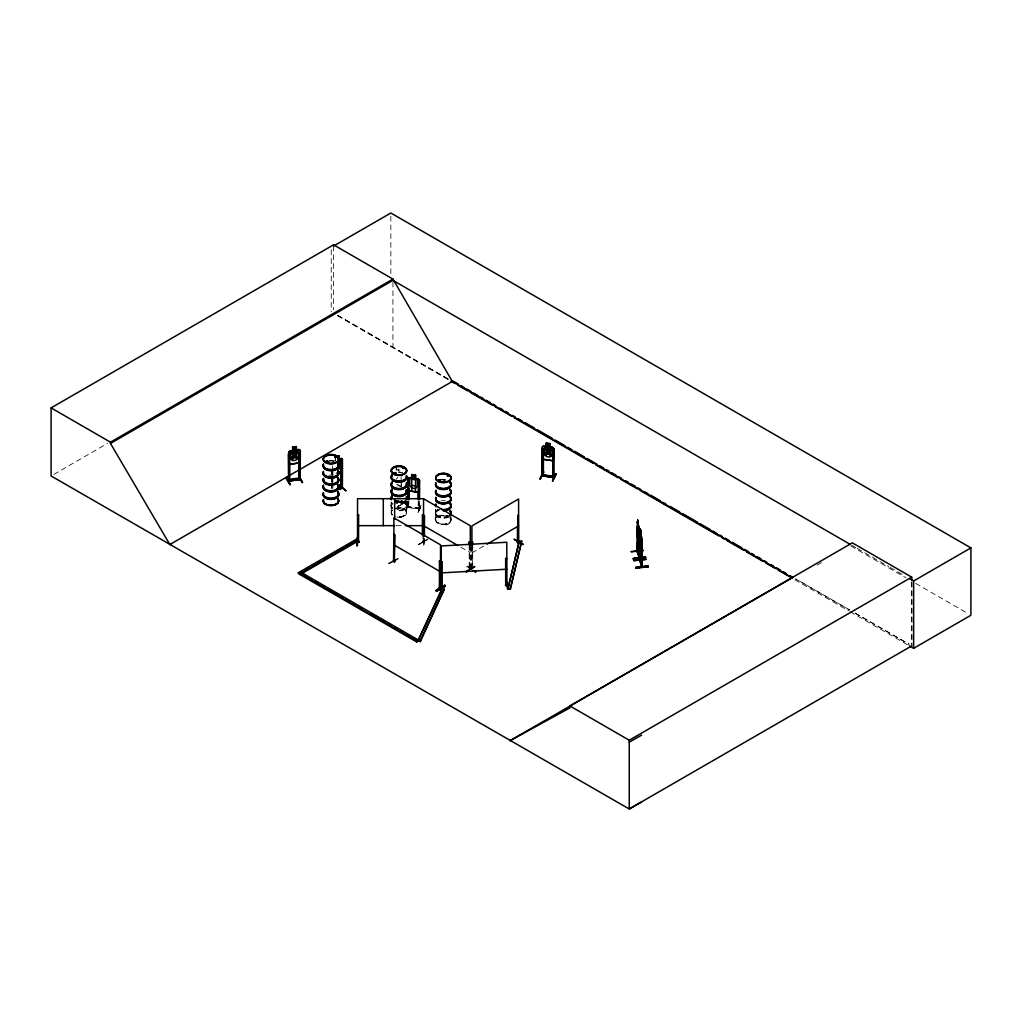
<?xml version="1.0" encoding="UTF-8"?>
<svg xmlns="http://www.w3.org/2000/svg" width="1022" height="1022" viewBox="0 0 1022 1022"><rect width="100%" height="100%" fill="white"/><g stroke="black" fill="none" stroke-linecap="round" stroke-linejoin="round"><path stroke-width="0.75" stroke-dasharray="5 3.75" d="M391.247 505.29L391.247 502.121L391.234 505.366M435.64 512.61L435.653 509.441L435.628 512.686M391.452 504.306L391.477 507.397M435.474 513.095L435.87 511.562L435.768 514.5M391.056 505.801L391.477 504.242M423.363 542.363L424.513 542.618L423.811 542.107M424.424 541.545L422.367 540.996M470.082 568.309L469.507 567.619M470.299 569.062L469.865 568.219M401.122 502.594L402.17 502.798M402.221 502.875L395.884 499.503M406.705 506.273L406.641 512.686M392.256 514.666A7.729 4.471 0 0 1 392.256 510.195L391.068 512.533L392.167 514.922M473.084 570.583L466.837 566.903M467.207 566.61L471.525 569.139M406.526 507.206L406.552 504.561M400.854 486.651L401.812 484.006M405.338 510.642L409.132 503.271L405.389 510.578M408.928 506.337C405.389 506.312 410.397 506.069 408.711 507.589M406.002 510.745L409.017 503.718M407.51 507.41L408.953 507.372M418.381 500.869L418.164 509.045L419.595 508.969L419.569 507.947L418.266 507.793L419.48 508.228M418.305 509.058L418.547 507.755L408.838 506.899L418.381 508.1M421.128 505.072L417.972 512.546L421.716 505.66L421.179 505.136M417.972 512.546L421.179 505.507L418.087 512.469M427.733 539.603L418.547 544.407L427.733 539.041M423.249 542.337L423.325 538.249M401.122 500.41L401.122 503.68L401.033 502.543M471.921 545.365L471.653 568.028M396.242 479.407L397.75 477.172M391.375 511.332L392.154 510.233M447.253 515.867C417.168 514.143 453.142 535.898 450.165 517.554M423.632 541.328L422.559 541.328M472.803 567.836L472.266 568.654M436.573 517.541L437.863 516.851M448.888 523.175L450.127 522.242M422.456 542.299C426.34 536.908 420.234 548.444 422.418 537.994M423.542 542.337L423.542 537.994M423.683 541.123L424.041 541.801M418.905 544.547L426.43 540.153M466.786 566.993L467.271 566.15L471.053 568.309M467.156 570.468L474.63 566.137L469.673 569.075M469.673 569.458L474.642 566.546L469.737 569.561M475.038 566.84L470.069 569.752L475.077 566.916L474.591 566.099M53.859 474.387L107.553 443.382M399.04 469.034L398.95 472.394M401.339 502.645L396.945 500.473M397.839 506.427L407.012 501.738L397.775 506.529L406.577 500.959L407.012 501.751M471.921 552.889L484.275 545.748M817.14 565.14L822.659 561.947M396.932 517.043C411.904 519.419 407.318 503.91 395.054 508.56A7.729 4.471 0 0 1 406.628 511.843A7.729 4.471 0 0 1 396.958 516.736M407.74 506.197L407.74 507.18L419.352 508.892M419.352 501.265L419.39 509.25L419.467 501.023M333.134 461.28L335.561 460.462M400.969 517.017L402.86 516.57M445.375 524.35L447.253 523.903M401.339 502.364L402.31 503.91L402.221 500.691M423.977 541.737L424.117 542.733L424.117 537.176M469.558 567.619L469.635 568.628M469.941 568.258L469.992 545.339M401.889 503.118L401.889 504.102L401.914 500.869M401.429 503.399L401.429 500.231M423.632 538.019L424.398 545.697L423.708 545.722L423.632 538.019L424.398 545.722M423.542 542.03L422.418 542.273M396.166 525.653L402.246 525.653M441.338 524.35L443.356 524.503M407.637 501.087L407.637 507.423L419.352 509.199M407.663 507.461L407.74 500.844M337.49 315.402L449.552 379.852M849.691 609.968L795.729 578.937L849.576 610.032M855.222 613.149L909.171 644.179M851.671 545.199L855.81 547.588M857.177 548.38L888.846 566.661M890.226 567.453L903.985 575.399M850.751 545.901L905.99 577.8M915.661 583.37L968.141 613.673M855.095 613.226L908.954 644.307M337.72 315.274L452.324 381.449M337.72 315.836L449.578 380.414M794.848 579.768L848.72 610.862M850.1 611.654L908.098 645.15M396.996 484.313L400.956 486.6M396.894 484.364L401.02 486.753A7.691 4.433 0 0 0 396.97 486.766M394.53 499.426L402.17 503.782M394.224 499.592L401.914 504.038M460.692 547.14L470.299 552.685M470.299 569.024L470.299 545.16M436.573 522.242L437.812 523.175M333.031 474.604L332.073 471.615M435.615 513.606L435.666 520.019M406.679 502.121L406.705 505.392A7.831 4.522 0 0 1 396.932 510.387M391.209 506.273L391.234 512.661M911.943 582.144L911.943 645.776M911.713 581.825L911.713 644.345M472.701 546.438L472.701 568.909M472.394 543.206L472.394 568.628M471.615 546.719L471.615 568.973M469.507 544.713L469.507 568.602M469.2 544.892L469.2 568.884L469.111 567.747M451.06 516.685L451.047 520.019M424.526 541.596L424.513 542.618L424.411 538.53M418.279 501.099L418.279 509.033M408.826 501.01L408.557 507.64L408.711 501.253M401.122 476.635L401.122 479.803M401.122 481.388L401.122 486.14M398.465 469.366L398.465 470.465L396.74 469.468L396.74 468.37M396.166 467.373L396.268 470.631M392.946 281.944L392.946 347.723M390.851 216.14L390.851 274.113M335.51 457.153L335.625 459.427M335.446 458.188L335.446 460.398M333.568 246.072L333.568 309.704M332.853 469.239L332.853 475.588M332.853 477.172L332.853 481.924M332.853 483.508L332.853 488.261M332.635 465.853L332.635 470.618M332.635 472.202L332.635 478.539M332.635 480.123L332.635 484.875M331.895 469.571L331.895 475.92M331.895 477.504L331.895 482.256M331.895 483.84L331.895 488.593M331.677 469.366L331.677 475.703M331.677 477.287L331.677 482.039M331.677 483.623L331.677 488.388M331.243 249.777L331.243 311.812M441.325 479.982A7.831 4.522 0 0 1 445.375 479.982M441.363 479.612A7.703 4.446 0 0 1 445.349 479.612M443.356 480.212A7.831 4.522 0 0 1 445.375 480.366M448.799 516.928A7.703 4.446 0 0 1 437.237 516.493A7.703 4.446 0 0 1 439.498 509.94M448.888 516.557A7.831 4.522 0 0 1 437.148 516.11A7.831 4.522 0 0 1 439.434 509.441M450.038 517.784A7.716 4.458 0 0 1 444.021 524.452A7.716 4.458 0 0 1 436.1 518.486A7.716 4.458 0 0 1 448.811 516.864M450.012 517.388A7.691 4.433 0 0 1 444.021 524.031A7.691 4.433 0 0 1 436.126 518.09A7.691 4.433 0 0 1 448.786 516.468M448.811 515.688A7.716 4.458 0 0 1 437.889 515.688A7.716 4.458 0 0 1 437.889 509.39M448.888 516.174A7.831 4.522 0 0 1 437.825 516.174A7.831 4.522 0 0 1 437.825 509.774M441.363 500.806A7.703 4.446 0 0 1 445.349 500.806M328.918 461.152A7.831 4.522 0 0 1 332.968 461.152M328.956 460.794A7.703 4.446 0 0 1 334.794 461.241M328.956 475.281A7.691 4.433 0 0 1 332.942 475.281M398.95 472.496A7.831 4.522 0 0 1 400.982 472.649M398.95 472.126A7.716 4.458 0 0 1 402.821 472.726M395.041 502.109A7.831 4.522 0 0 1 406.718 505.443M392.18 508.292A7.831 4.522 0 0 1 392.18 503.769M395.105 502.607A7.703 4.446 0 0 1 406.59 505.877A7.703 4.446 0 0 1 396.958 510.757M392.282 508.688A7.703 4.446 0 0 1 392.282 504.229M395.118 508.407A7.691 4.433 0 0 1 406.641 512.252A7.691 4.433 0 0 1 395.118 516.097M392.295 514.475A7.691 4.433 0 0 1 392.295 510.029M395.118 508.841A7.691 4.433 0 0 1 406.577 512.111A7.691 4.433 0 0 1 396.97 516.979M392.295 514.909A7.691 4.433 0 0 1 392.295 510.463M400.956 500.908A7.716 4.458 0 0 1 406.411 506.363A7.716 4.458 0 0 1 396.958 509.518M392.269 507.436A7.716 4.458 0 0 1 392.269 502.99M395.092 501.355A7.716 4.458 0 0 1 396.958 500.908M395.041 501.725A7.831 4.522 0 0 1 406.718 505.06A7.831 4.522 0 0 1 396.932 510.004M392.18 507.908A7.831 4.522 0 0 1 392.18 503.386M405.632 501.253A7.703 4.446 0 0 1 395.105 502.875M405.734 500.473A7.831 4.522 0 0 1 396.932 502.569M404.405 500.921A7.703 4.446 0 0 1 396.958 502.07M405.734 500.857A7.831 4.522 0 0 1 396.932 502.952"/><path stroke-width="1.5" d="M637.076 551.318L637.805 551.88L637.728 540.74M637.013 522.459L637.345 521.872L637.332 551.957L637.587 550.155L637.332 550.973M639.184 540.702L639.108 558.178L639.427 557.463M637.332 551.254L639.427 556.479M639.887 559.903L640.091 559.162L640.36 560.822L640.283 544.918M639.593 560.133L640.321 560.695M640.321 559.762L639.593 559.149M640.935 534.71L641.765 538.172L641.765 567.146L641.982 539.45L642.186 567.108L640.091 560.145L640.091 544.292M641.957 565.626L640.309 560.145M639.21 545.02L639.44 533.752M638.022 536.818L638.009 528.233L638.405 533.369C639.376 524.95 638.967 551.458 638.405 534.876L638.047 536.818M641.739 546.987L641.394 549.606L641.637 547.102M631.187 551.612L643.375 550.385M633.742 560.541L645.942 559.328M638.354 530.086L638.597 527.033L638.213 528.821C637.805 512.392 637.128 539.182 638.213 530.329M394.351 560.861L393.559 560.414M440.482 588.084L440.533 544.841L393.853 517.899L393.994 561.244L394.748 561.73L393.547 561.423L393.853 534.276L394.658 534.723L394.275 561.896L394.658 534.723M439.882 587.739L439.92 586.73C439.677 586.373 440.495 589.758 439.434 586.909M325.89 462.059C329.378 463.17 325.852 459.44 326.337 462.161M327.692 461.522L327.372 462.161M327.704 462.34L327.934 461.574M335.152 457.204L335.254 456.361L335.919 457M335.676 456.949L335.408 456.31M393.662 473.339L394.671 472.598M395.578 473.467L394.645 473.48M395.054 472.598L395.897 473.684L395.603 473.007M395.974 473.237L394.019 473.838M404.086 468.165L402.962 468.076M402.847 468.459L404.086 468.153M403.933 468.498L403.179 467.935M438.553 480.225L438.183 480.723M439.856 480.225L439.779 480.992M440.073 480.685L439.907 480.902M448.428 475.754L447.368 475.396M447.457 475.83L447.304 475.882M447.61 475.588L448.556 475.792M507.985 588.148L519.329 540.97L521.718 541.162L510.374 589.183L507.985 588.991L507.985 588.148L510.374 588.34L521.718 541.162M507.985 588.991L519.329 540.97M473.084 570.557L475.6 572.013L476.035 571.209M341.131 471.691L342.485 468.127M341.284 471.845L337.119 473.071L341.284 471.845L342.408 468.063M288.626 461.318L289.839 464.41L298.999 462.889L300.174 459.3M298.999 462.889L300.34 459.376M288.281 481.107L289.609 480.877M419.352 489.129L418.011 492.208L409.017 490.726L407.842 487.341M418.139 492.246L419.505 489.372M552.595 460.679L553.937 457.588L553.898 448.824L552.685 447.342L550.143 446.972L550.143 443.65L546.17 443.139L546.17 446.448L543.525 445.975L542.273 446.972L542.299 476.009L543.155 476.099M542.248 447.048L543.589 446.09M553.937 477.683L542.082 475.894L542.312 448.735L543.397 448.888L543.41 476.099L542.312 474.987M543.5 446.052L552.647 447.419L554.065 448.722L554.065 477.696L553.796 476.712L543.525 475.153M542.248 455.927L543.461 459.415L552.685 460.807L554.039 457.703M543.091 472.164L539.91 479.139L543.704 471.755L540.408 479.139M552.851 450.574L554.039 450.498L552.851 450.574L552.851 477.517L553.796 477.696M542.209 475.92L542.197 474.681M543.155 475.115L542.363 474.681M543.295 474.808L554.077 476.393L554.167 477.466L542.312 475.677M552.851 477.517L552.876 476.571M556.326 474.17L552.557 481.043L555.764 473.991M552.557 481.043L555.764 473.62M552.659 480.966L555.84 474.08M407.637 499.503L407.74 480.238L408.826 480.404L408.711 499.656M418.279 482.077L419.467 482.001L418.279 482.077L418.279 499.515M285.968 477.874L290.044 484.658L286.633 477.223L285.968 477.9L289.967 484.53M286.569 477.248L290.018 484.096M286.53 477.708L290.044 484.658M388.782 563.492L397.967 558.715M408.928 477.53L407.676 478.552L407.74 499.26M411.636 477.874L411.636 474.553L415.558 475.166L415.456 478.679M407.676 487.417L408.877 490.918L418.151 492.349M419.467 499.439L419.48 480.263L418.1 478.871L415.584 478.692M418.024 640.372L441.938 588.838L444.263 589.196L420.349 641.573L418.024 641.216L418.024 640.372L420.349 640.73L444.263 589.196M418.024 641.216L441.938 589.681L442.028 587.931L442.334 588.519M639.35 531.862C634.879 512.009 638.699 553.822 639.465 542.682M639.568 531.402C641.995 529.766 641.854 555.202 640.781 539.271C639.734 548.137 640.309 521.629 640.768 537.751L641.254 536.256M439.613 585.644L440.916 592.709M439.319 587.88L440.533 588.059L439.652 587.663M337.707 462.851L340.083 459.964L337.873 464.537L340.211 467.539L339.023 467.961M357.278 538.057L357.445 545.722L356.755 545.722L356.678 538.556L357.368 538.019M357.253 538.492L356.819 545.659M338.882 469.353L340.62 466.096L340.62 459.913L338.882 459.415L338.806 456.029M517.413 541.66C519.674 539.718 517.835 545.02 517.502 541.609M517.72 541.839C520.109 539.629 515.944 544.266 518.384 542.082L518.295 515.19L517.809 542.771L518.601 542.414L518.601 498.992L471.921 525.934L471.921 545.365M327.666 461.637L326.861 461.433M327.934 461.906L326.542 462.519M335.816 456.86L334.833 456.962M393.713 473.16L394.492 472.649M394.032 473.007L394.492 473.378M395.501 473.569L395.284 472.598M403.69 467.795L403.869 467.923M506.746 584.341C505.111 585.44 504.817 585.095 506.874 584.341M298.986 452.376L299.254 479.625C304.211 476.316 284.129 480.008 289.43 480.889M292.535 450.587L289.839 450.958L288.626 452.427L288.664 481.336L288.447 480.391M289.929 451.136L288.766 452.439L288.766 461.28M358.748 541.328L357.445 541.328M358.748 542.312C358.07 538.568 356.767 543.87 358.773 542.018M341.195 487.238C342 490.381 339.994 486.587 342.076 486.983M341.003 488.324L342.178 487.916M517.554 542.516L518.231 542.133M441.057 588.059L442.334 588.238L441.172 588.02M505.813 584.686L506.925 584.584L506.925 585.568L506.784 542.248L441.095 545.965L441.236 589.362L441.057 562.1L442.207 562.279L441.057 562.1M506.759 585.606L506.605 584.277M407.816 478.59L408.992 477.657L411.764 478.002M326.337 461.216L326.21 462.072M335.714 457C336.161 455.94 336.442 457.179 335.318 457.243M439.077 479.931C436.1 480.864 441.108 482.384 440.227 480.238M438.617 480.468L439.779 480.378M440.227 480.889L439.46 481.094M357.406 542.03L357.662 540.97M637.076 551.267L639.184 558.14M639.631 560.209L641.739 567.082M642.174 566.047L639.887 560.184M423.325 536.716L423.619 515.165L424.411 515.612L424.411 535.477M424.117 535.643L424.411 515.612M469.2 544.892C468.395 540.114 471.219 541.724 469.992 545.339M439.434 560.937L440.533 561.219L440.175 588.34L439.434 587.918L439.434 560.937L440.227 561.397M471.615 545.186L471.615 542.133L472.394 541.673L472.701 544.905M472.701 541.852L471.615 542.133M518.295 515.19L517.809 515.816M514.245 539.514L523.009 544.547M468.868 570.544L465.891 571.745L467.987 570.519M468.817 570.468L466.377 572.001M518.601 541.43L517.886 541.826M436.611 591.099L445.298 585.976L436.611 591.125L436.126 590.282L444.877 585.248L436.19 590.742M444.889 585.287L436.177 590.333M436.126 590.844L445.311 586.015M475.6 572.013L473.953 570.519M641.612 801.951L629.245 808.99L51.1 475.971L51.1 407.893L333.568 244.82L392.946 279.095L452.324 381.449L792.306 577.724L509.825 740.809M51.1 407.893L110.478 442.181L392.946 279.095M170.521 544.151L169.844 544.534L110.478 443.446L392.946 280.36L850.291 544.407M169.844 544.534L452.989 381.065M301.784 573.585L301.784 572.742L418.471 640.104L418.471 640.947L416.759 641.931L298.373 573.585L298.373 572.742L356.716 539.054L358.415 540.038L358.415 540.881L300.072 574.568L300.072 573.725L358.415 540.038M299.727 572.793L302.448 571.234M305.156 569.663L309.232 567.312M311.94 565.741L314.661 564.182M317.369 562.611L320.078 561.052M324.153 558.702L332.291 554.001M335.012 552.429L343.149 547.728M345.858 546.157L355.362 540.676M487.021 544.164L518.601 525.934M298.373 572.742L416.759 641.088L418.471 640.104M510.489 740.426L569.867 707.901L569.867 705.934L852.335 542.848L911.713 577.136L911.713 580.253M569.867 705.934L629.245 740.222L911.713 577.136M909.491 578.58L913.63 580.969L970.9 547.894L970.9 615.27L913.63 648.331L909.478 645.942M911.713 645.904L629.245 808.99L629.245 740.222M629.245 742.176L641.612 735.137M341.195 488.222L341.118 461.344M335.012 456.591L335.293 456.681M394.339 473.058L395.501 473.148M394.862 473.876L395.655 473.684M439.856 480.685L439.051 480.813M411.738 478.079L409.771 478.884L409.771 485.067L411.738 488.031L415.392 488.593L417.359 486.242L417.359 480.059L415.392 478.641M440.137 585.568L441.159 591.253M441.517 592.185L440.303 585.057L439.613 585.657M338.921 455.876L336.608 456.681C341.425 452.861 336.532 462.187 341.182 458.418L342.485 459.223L342.383 488.197L337.094 489.972M338.806 459.338L341.246 458.482M341.335 461.561L342.293 461.229L342.076 487.954L338.256 489.283M339.112 484.965L346.062 490.892L339.266 484.837M338.256 488.58L341.003 487.622M341.284 487.583L342.255 487.29M337.094 489.27L341.003 487.341M288.511 481.03L300.174 479.395L288.523 481.324M299.088 479.28L300.174 479.126M326.67 461.101L325.66 461.855L326.261 462.442M327.27 461.931L326.261 461.855M439.818 481.119L438.975 481.183M441.172 589.004L442.296 588.966M292.496 447.202L296.406 446.55L296.303 450.076L298.258 450.855L298.258 457.051L296.303 460.028L292.662 460.628L290.708 458.303L290.708 452.107L292.662 450.676L292.535 447.278M292.662 447.368L296.303 446.767M300.174 479.395L300.34 450.472L298.922 449.45L296.431 449.948M289.878 451.034L298.961 449.527M289.507 481.234L289.596 454.19L288.408 454.138L288.689 481.375M299.101 452.618L300.174 452.439L300.085 479.484M289.839 464.41L298.961 462.813M298.692 475.715L302.601 482.576L298.616 475.294M638.712 528.067L637.69 520.147L638.903 537.61L638.252 524.656L638.137 528.17L637.664 526.407M637.217 521.884L638.967 527.25L639.21 532.207M640.283 560.771L640.372 529.077L640.602 532.884M639.21 529.243L638.839 527.263M636.987 531.223L637.345 535.221M640.245 529.089L641.075 531.389L640.922 544.688L639.925 538.735M641.394 536.205L641.599 567.018M631.2 551.765L643.4 550.539M633.333 558.293L645.521 557.028L633.321 558.804L645.636 557.948L645.521 557.016M633.346 558.715L645.546 557.603L633.359 558.83M633.768 560.695L645.955 559.481M635.888 567.236L648.076 565.971L635.888 567.734L648.191 566.878L648.076 565.958M514.194 539.105L523.405 544.343M638.929 526.969L638.712 531.159M637.447 535.745L637.651 539.757M289.315 479.867L298.858 478.654M299.254 479.625L298.986 458.725M505.635 558.446L506.784 558.625L505.635 558.446L505.686 585.644L506.784 585.568M506.248 581.326L507.538 588.991L508.228 588.953L506.337 581.365M505.635 585.389L506.874 585.312M441.095 572.92L506.784 569.203M300.059 478.168L300.059 479.152M358.645 515.075L357.534 515.075L358.645 515.075L358.518 542.35L357.534 542.273L357.534 498.698L423.542 498.698L423.542 536.703M422.418 515.075L423.542 515.331L422.418 515.075L422.418 535.183M357.534 542.03L358.645 542.018M357.534 525.653L394.633 525.653M405.287 525.653L423.542 525.653M553.119 477.223L552.966 458.252M394.862 472.586L396.025 473.16M546.31 443.267L550.002 443.74L549.977 447.138L551.944 448.53L551.944 454.726L549.977 457.077L546.31 456.527L544.343 453.576L544.343 447.393L546.31 446.576L546.336 443.19M542.209 448.965L543.295 449.131M543.551 459.312L552.621 460.603M407.637 480.481L408.711 480.634M638.277 528.157L637.945 534.302L638.903 540.268L638.788 530.303L639.21 531.874M411.598 474.63L415.558 475.166L415.456 491.927M408.992 477.657L418.126 479.088M411.738 479.19L415.392 479.752M411.738 485.373L415.392 485.935M302.052 482.576L298.526 475.256M637.511 551.126L637.536 541.686M439.46 479.931L440.303 480.327M439.856 480.072L439.051 480.097L439.677 479.918M327.053 461.101L328.011 461.676M327.27 461.318L326.21 461.727M394.492 473.723L393.789 473.403M423.325 515.343L424.117 515.791M469.2 541.826L469.992 542.286M393.559 534.442L394.351 534.902M970.9 547.894L390.851 213.01L333.568 246.072L333.568 244.82M454.368 381.858L458.52 384.259M461.28 385.843L464.039 387.44M466.811 389.037L470.95 391.439M473.723 393.036L477.862 395.425M480.621 397.021L483.393 398.618M486.153 400.215L490.305 402.604M493.064 404.201L495.823 405.798M499.975 408.187L502.735 409.784M505.507 411.381L508.266 412.977M512.418 415.366L515.177 416.963M517.937 418.56L522.089 420.962M524.848 422.559L534.532 428.141M537.291 429.738L552.493 438.515M555.253 440.112L564.936 445.694M567.695 447.291L571.835 449.68M574.607 451.277L584.277 456.86M587.037 458.456L596.72 464.039M599.48 465.636L603.632 468.038M606.391 469.635L609.15 471.219M611.923 472.816L616.062 475.217M618.834 476.814L621.593 478.411M625.745 480.8L628.504 482.397M631.264 483.994L635.416 486.383M638.175 487.979L640.947 489.576M645.086 491.965L647.846 493.562M650.618 495.159L660.289 500.742M663.048 502.339L665.82 503.935M669.959 506.337L679.643 511.92M682.402 513.517L697.604 522.293M700.364 523.89L710.047 529.473M712.807 531.07L716.959 533.458M719.718 535.055L722.477 536.652M725.25 538.249L729.389 540.638M732.161 542.235L741.831 547.818M744.591 549.414L748.743 551.816M751.502 553.413L754.262 555.01M757.034 556.594L761.173 558.996M763.945 560.593L766.704 562.189M770.856 564.578L773.616 566.175M776.375 567.772L780.527 570.161M783.286 571.758L786.059 573.355M790.198 575.744L792.97 577.341M450.958 381.219L455.097 383.608M457.856 385.205L467.527 390.787M470.286 392.384L492.387 405.134M495.146 406.73L511.728 416.299M514.488 417.896L593.207 463.349M595.967 464.946L618.067 477.696M620.827 479.292L637.409 488.861M640.168 490.458L718.888 535.911M721.647 537.508L724.419 539.092M727.179 540.689L743.748 550.258M746.507 551.854L763.089 561.423M765.848 563.02L775.519 568.602M778.279 570.199L792.088 578.171M423.619 498.787L470.299 525.73L470.299 545.16M423.619 525.73L457.945 545.544M393.853 544.841L440.533 571.796M303.151 574.377L305.897 575.961M308.644 577.545L311.391 579.129M315.504 581.505L318.251 583.089M320.997 584.673L323.744 586.258M327.858 588.634L330.604 590.231M333.351 591.815L337.464 594.191M340.211 595.775L342.958 597.359M345.704 598.943L349.831 601.319M352.577 602.903L355.311 604.487M358.058 606.072L362.184 608.448M370.411 613.213L385.524 621.925M388.258 623.509L391.004 625.094M395.131 627.47L397.877 629.067M400.624 630.651L403.371 632.235M407.484 634.611L410.231 636.195M412.977 637.779L418.471 640.947M341.131 458.546L342.357 459.312M298.909 449.642L300.213 450.536M393.559 560.516L394.735 560.644L394.748 561.73M418.1 478.871L419.505 480.353M639.044 558.076L638.993 541.647M639.81 560.797L639.683 531.261L638.993 530.559L639.619 531.146M543.512 474.834L543.525 475.856M288.728 461.203L289.929 464.282M637.83 521.271L638.239 523.762L637.83 522.383M640.27 529.268L640.807 532.705L640.385 531.312M639.9 530.814L640.577 533.011M638.354 526.918L637.715 524.759L638.354 533.101M638.354 535.758L637.358 529.792M637.23 535.183L638.431 539.309M639.913 544.113L641.535 549.593L639.785 544.126M637.536 551.203L639.402 557.386M638.124 524.669L638.788 527.173M638.392 526.892L638.788 528.272M638.277 529.268L638.903 531.427M638.022 523.89L637.843 520.326M648.191 566.84L636.003 568.104M645.636 557.897L633.448 559.175M913.63 580.969L913.63 648.331M640.935 531.402L640.922 534.749M637.817 520.134L637.332 551.957M517.502 526.343L517.413 542.644M510.374 588.34L510.374 589.183M469.507 541.66L469.507 544.713M442.168 562.023L442.207 589.221M439.741 560.759L439.741 587.714M420.349 640.73L420.349 641.573M419.352 480.289L419.352 499.681M418.381 491.352L418.381 499.273M416.759 641.088L416.759 641.931M411.764 474.693L411.725 491.365M408.826 488.324L408.826 499.426M394.633 498.698L394.633 519.304M383.288 498.698L383.288 525.653M356.716 539.054L356.716 539.897M342.178 486.945L342.255 488.273M341.118 469.264L341.22 488.542M338.882 460.513L338.882 466.709M338.295 456.847L338.295 457.958M296.265 446.691L296.265 449.999M289.481 461.88L289.481 480.902M110.478 442.181L110.478 443.446M450.012 496.194A7.691 4.433 0 0 1 444.353 502.811A7.691 4.433 0 0 1 435.921 497.267M450.025 482.933A7.703 4.446 0 0 1 444.353 489.564A7.703 4.446 0 0 1 435.909 484.006M450.025 481.694A7.703 4.446 0 0 1 444.353 488.324A7.703 4.446 0 0 1 435.909 482.754M450.038 490.368A7.716 4.458 0 0 1 444.366 497.011A7.716 4.458 0 0 1 435.896 491.441M450.127 489.908A7.831 4.522 0 0 1 444.378 496.641A7.831 4.522 0 0 1 435.794 490.994M450.127 489.525A7.831 4.522 0 0 1 444.378 496.258A7.831 4.522 0 0 1 435.794 490.611M450.038 489.116A7.716 4.458 0 0 1 444.366 495.772A7.716 4.458 0 0 1 435.896 490.19M450.127 482.461A7.831 4.522 0 0 1 444.378 489.206A7.831 4.522 0 0 1 435.794 483.559M450.127 482.09A7.831 4.522 0 0 1 444.378 488.823A7.831 4.522 0 0 1 435.794 483.176M435.909 497.663A7.703 4.446 0 0 0 444.353 503.22A7.703 4.446 0 0 0 450.025 496.59A7.716 4.458 0 0 1 444.366 503.322A7.716 4.458 0 0 1 435.896 497.74M450.012 497.292A7.691 4.433 0 0 1 444.353 503.923A7.691 4.433 0 0 1 435.921 498.366M450.05 496.909A7.729 4.471 0 0 1 444.366 503.565A7.729 4.471 0 0 1 435.883 497.982M450.038 502.875A7.716 4.458 0 0 1 449.476 507.819A7.716 4.458 0 0 1 441.351 509.416M435.896 506.26A7.716 4.458 0 0 1 435.896 503.948M450.127 503.654A7.831 4.522 0 0 1 443.356 510.438M435.525 505.916A7.831 4.522 0 0 1 435.794 504.753M450.127 503.284A7.831 4.522 0 0 1 443.356 510.055M435.794 506.708A7.831 4.522 0 0 1 435.794 504.37M450.025 504.127A7.703 4.446 0 0 1 443.356 510.796M450.127 510.719A7.831 4.522 0 0 1 450.127 515.229M450.038 510.31A7.716 4.458 0 0 1 450.038 514.769M450.127 511.102A7.831 4.522 0 0 1 450.127 515.612M450.038 511.562A7.716 4.458 0 0 1 450.038 516.021M337.592 477.363A7.678 4.433 0 0 1 331.946 483.968A7.678 4.433 0 0 1 323.54 478.437M337.618 464.116A7.703 4.446 0 0 1 331.946 470.746A7.703 4.446 0 0 1 323.501 465.189M337.618 462.864A7.703 4.446 0 0 1 331.946 469.494A7.703 4.446 0 0 1 323.501 463.937M337.63 471.538A7.716 4.458 0 0 1 331.958 478.194A7.716 4.458 0 0 1 323.489 472.611M337.72 471.078A7.831 4.522 0 0 1 331.971 477.823A7.831 4.522 0 0 1 323.386 472.164M337.72 470.695A7.831 4.522 0 0 1 331.971 477.44A7.831 4.522 0 0 1 323.386 471.781M337.618 470.299A7.703 4.446 0 0 1 331.946 476.929A7.703 4.446 0 0 1 323.501 471.372M337.72 463.643A7.831 4.522 0 0 1 331.971 470.388A7.831 4.522 0 0 1 323.386 464.729M337.72 463.26A7.831 4.522 0 0 1 331.971 470.005A7.831 4.522 0 0 1 323.386 464.346M337.643 477.772A7.729 4.471 0 0 1 331.958 484.428A7.729 4.471 0 0 1 323.476 478.845M337.643 477.504A7.729 4.471 0 0 1 331.958 484.173A7.729 4.471 0 0 1 323.476 478.59M337.618 478.462A7.703 4.446 0 0 1 331.946 485.092A7.703 4.446 0 0 1 323.501 479.535M337.592 498.557A7.678 4.433 0 0 1 331.946 505.162A7.678 4.433 0 0 1 323.54 499.63M337.643 478.053A7.729 4.471 0 0 1 331.958 484.709A7.729 4.471 0 0 1 323.476 479.126M337.618 485.309A7.703 4.446 0 0 1 331.946 491.94A7.703 4.446 0 0 1 323.501 486.383M337.63 484.058A7.716 4.458 0 0 1 331.958 490.701A7.716 4.458 0 0 1 323.489 485.131M337.63 492.732A7.716 4.458 0 0 1 331.958 499.388A7.716 4.458 0 0 1 323.489 493.805M337.72 492.272A7.831 4.522 0 0 1 331.971 499.017A7.831 4.522 0 0 1 323.386 493.358M337.72 491.889A7.831 4.522 0 0 1 331.971 498.634A7.831 4.522 0 0 1 323.386 492.974M337.63 491.493A7.716 4.458 0 0 1 331.958 498.136A7.716 4.458 0 0 1 323.489 492.566M337.72 484.837A7.831 4.522 0 0 1 331.971 491.582A7.831 4.522 0 0 1 323.386 485.923M337.72 484.454A7.831 4.522 0 0 1 331.971 491.199A7.831 4.522 0 0 1 323.386 485.539M337.643 498.966A7.729 4.471 0 0 1 331.958 505.622A7.729 4.471 0 0 1 323.476 500.039M337.643 498.698A7.729 4.471 0 0 1 331.958 505.366A7.729 4.471 0 0 1 323.476 499.784M406.513 483.662A7.831 4.522 0 0 1 397.928 489.308A7.831 4.522 0 0 1 392.18 482.576M406.411 484.109A7.716 4.458 0 0 1 397.954 489.691A7.716 4.458 0 0 1 392.269 483.036M406.386 489.908A7.691 4.433 0 0 1 397.954 495.466A7.691 4.433 0 0 1 392.295 488.835M406.424 490.075A7.729 4.471 0 0 1 397.941 495.657A7.729 4.471 0 0 1 392.256 489.001M406.386 490.394A7.691 4.433 0 0 1 397.954 495.951A7.691 4.433 0 0 1 392.295 489.334M406.513 476.226A7.831 4.522 0 0 1 397.928 481.873A7.831 4.522 0 0 1 392.18 475.141M406.411 482.869A7.716 4.458 0 0 1 397.954 488.439A7.716 4.458 0 0 1 392.269 481.796M406.398 476.674A7.703 4.446 0 0 1 397.954 482.243A7.703 4.446 0 0 1 392.282 475.6M406.513 483.278A7.831 4.522 0 0 1 397.928 488.938A7.831 4.522 0 0 1 392.18 482.192M406.513 475.843A7.831 4.522 0 0 1 397.928 481.503A7.831 4.522 0 0 1 392.18 474.757M406.411 475.434A7.716 4.458 0 0 1 397.954 481.004A7.716 4.458 0 0 1 392.269 474.361M406.386 491.045A7.691 4.433 0 0 1 397.954 496.59A7.691 4.433 0 0 1 392.295 489.972M406.424 490.649A7.729 4.471 0 0 1 397.941 496.232A7.729 4.471 0 0 1 392.256 489.576M391.4 499.758A7.831 4.522 0 0 1 392.18 496.334M406.513 497.42A7.831 4.522 0 0 1 406.513 499.758M391.247 499.017A7.703 4.446 0 0 1 392.282 496.794M406.398 497.867A7.703 4.446 0 0 1 406.667 499.017M406.513 497.037A7.831 4.522 0 0 1 406.513 499.375M391.4 499.375A7.831 4.522 0 0 1 392.18 495.951M406.411 496.628A7.716 4.458 0 0 1 406.411 498.928M391.503 498.928A7.716 4.458 0 0 1 392.269 495.542M297.849 458.418L296.597 458.737L294.451 455.889C293.097 460.922 288.076 461.229 293.621 455.301C288.485 451.583 292.841 449.948 294.387 454.42C295.741 449.629 300.609 449.361 295.23 455.058L297.849 458.418M551.625 455.978L550.36 455.901L548.201 452.376C546.693 457.09 541.89 455.531 547.358 451.52C542.107 446.001 546.732 446.077 548.137 450.881C549.644 446.397 554.294 447.943 548.993 451.788L551.625 455.978M295.652 447.419L293.314 447.815L293.314 448.913L295.652 448.53L295.652 447.419M296.303 451.187L292.662 451.788L292.662 457.971L296.303 457.371L296.303 451.187M639.683 540.153L639.759 544.177L639.683 540.153M648.089 566.431L635.901 567.708L648.089 566.431M639.363 531.785L639.465 533.778L639.363 531.785M549.312 444.276L546.962 443.918L546.962 445.017L549.312 445.375L549.312 444.276M549.977 448.236L546.31 447.687L546.31 453.87L549.977 454.432L549.977 448.236M414.74 475.779L412.39 475.422L412.39 476.52L414.74 476.891L414.74 475.779M640.922 535.847L640.27 533.701L640.922 542.043L640.922 535.847M439.498 481.566A7.716 4.458 0 0 0 451.072 477.708A7.716 4.458 0 0 0 439.498 473.85A7.716 4.458 0 0 0 439.498 481.566M439.511 482.141A7.678 4.433 0 0 0 451.021 478.309A7.678 4.433 0 0 0 439.511 474.476A7.678 4.433 0 0 0 439.511 482.141M437.889 481.068A7.729 4.471 0 0 0 450.83 479.075A7.729 4.471 0 0 0 441.351 473.608A7.729 4.471 0 0 0 437.889 481.068M327.091 462.736A7.716 4.458 0 0 0 338.665 458.878A7.716 4.458 0 0 0 327.091 455.02A7.716 4.458 0 0 0 327.091 462.736M327.091 463.336A7.703 4.446 0 0 0 338.652 459.491A7.703 4.446 0 0 0 327.091 455.633A7.703 4.446 0 0 0 327.091 463.336M327.078 462.992A7.729 4.471 0 0 0 338.678 459.121A7.729 4.471 0 0 0 327.078 455.25A7.729 4.471 0 0 0 327.078 462.992M395.092 474.195A7.716 4.458 0 0 0 406.679 470.337A7.716 4.458 0 0 0 395.092 466.479A7.716 4.458 0 0 0 395.092 474.195M395.118 474.834A7.691 4.433 0 0 0 406.641 471.001A7.691 4.433 0 0 0 395.118 467.156A7.691 4.433 0 0 0 395.118 474.834M393.483 473.774A7.729 4.471 0 0 0 406.424 471.768A7.729 4.471 0 0 0 396.958 466.3A7.729 4.471 0 0 0 393.483 473.774"/></g></svg>
